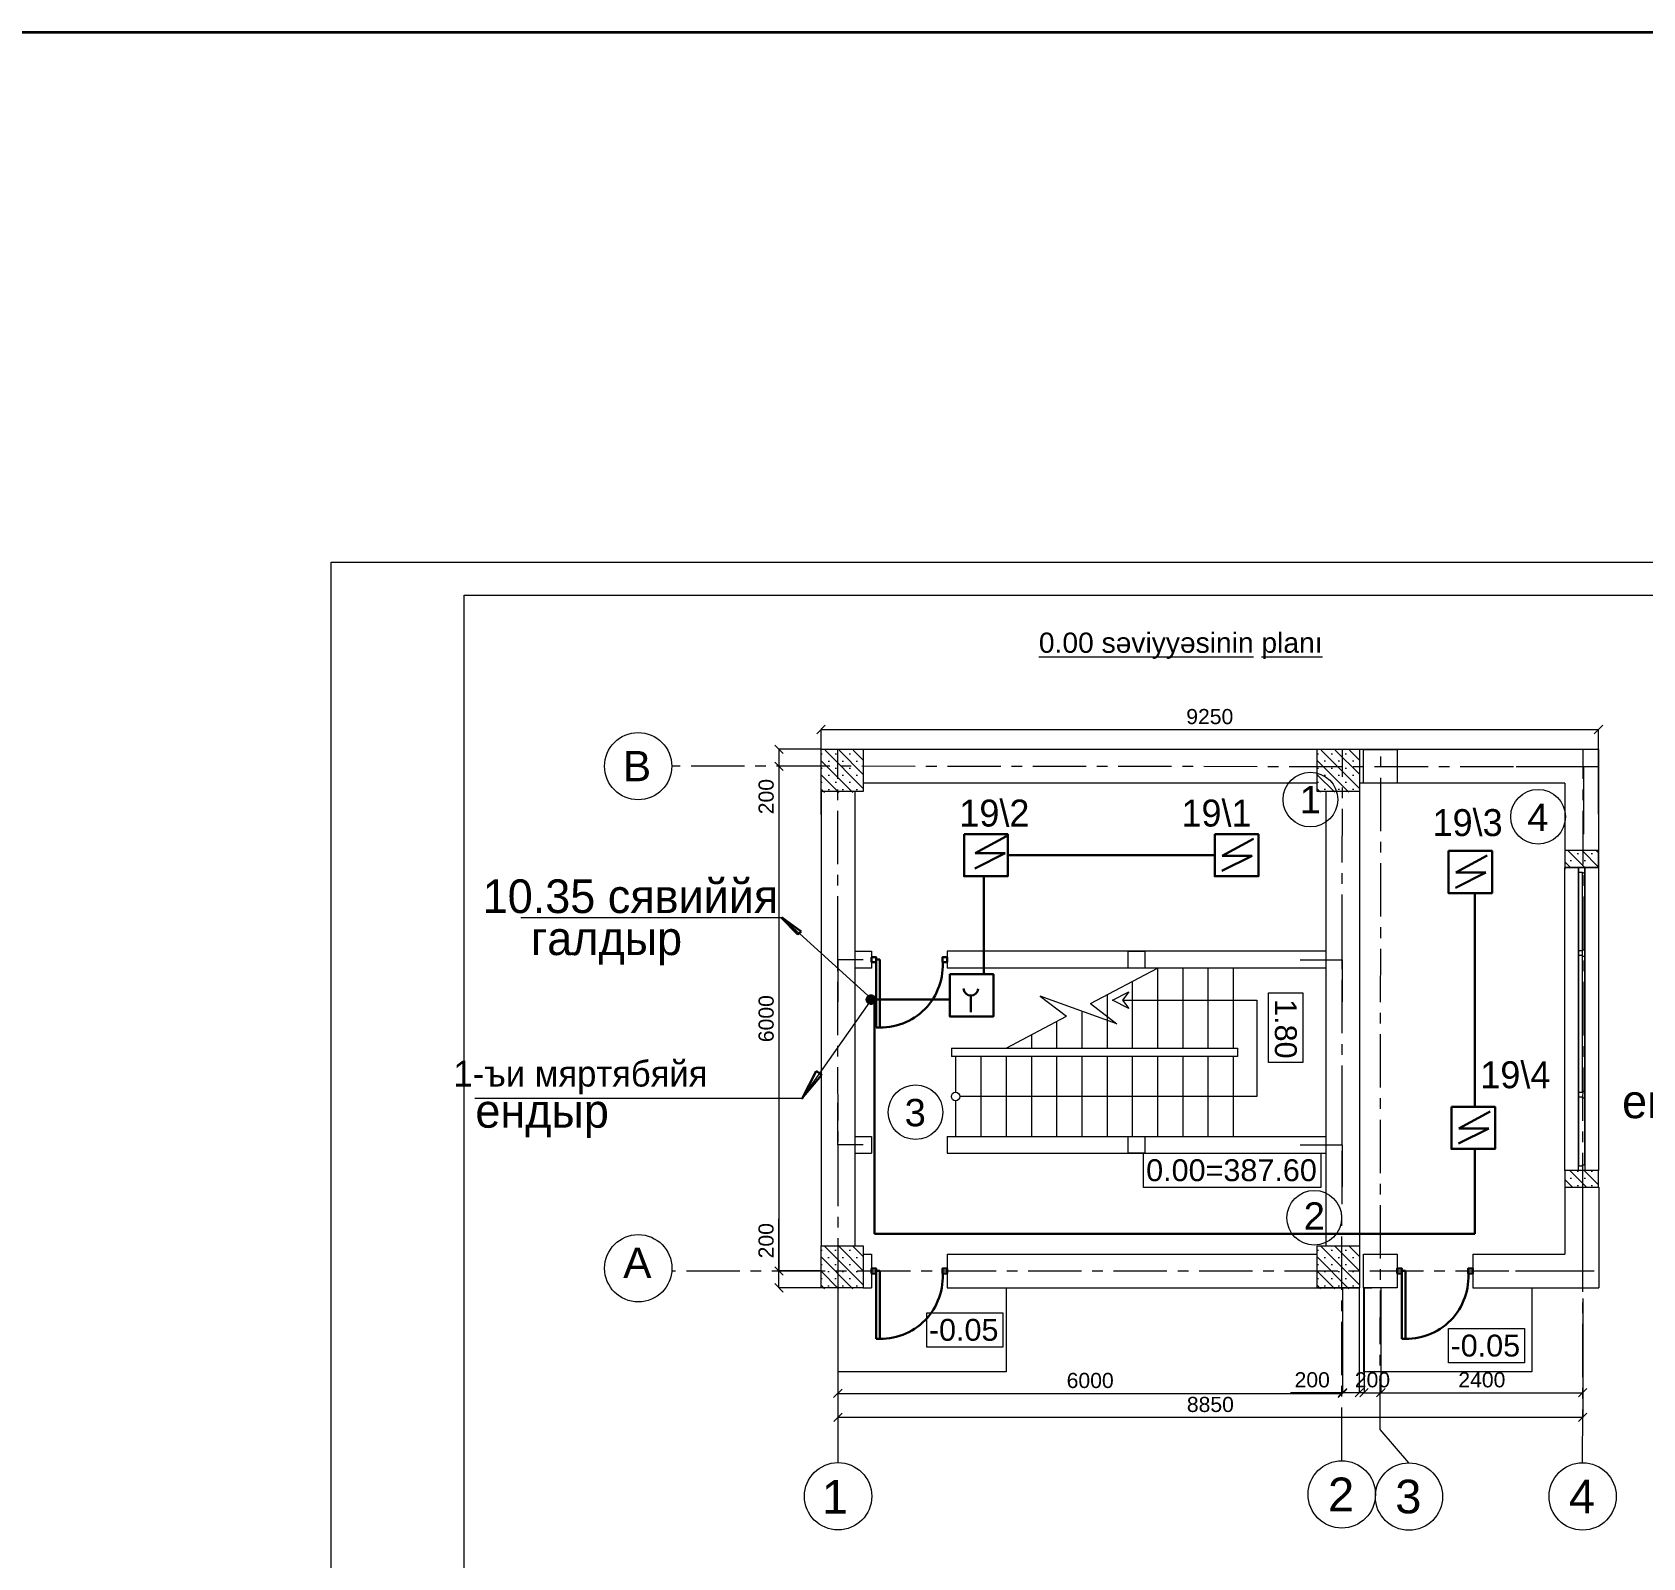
# Model space of a CAD drawing. Header units: millimetres. Extents: x 120281 to 1416367021, y -641565767 to 918373.
# Drawn here: x 1437466 to 1456616, y 571033 to 589163 of the extents above; entities that cross this region are included whole.
import ezdxf

# ---------------------------------------------------------------- set-up
doc = ezdxf.new("R2010")
doc.units = ezdxf.units.MM
doc.linetypes.add('CENTER', pattern=[50.8, 31.75, -6.35, 6.35, -6.35])
for name, color, linetype, lineweight in [('Layer2', 7, 'Continuous', 13), ('LLLLLLLL', 7, 'Continuous', 30), ('Otaqların işarə rəqəminin dairəsi', 124, 'Continuous', 30), ('Xar. ölcülər.-1', 230, 'Continuous', 15), ('Xarici divarlar', 222, 'Continuous', 25), ('Yazı', 7, 'Continuous', 15), ('аракясмя', 130, 'Continuous', 20), ('колонна', 50, 'Continuous', 40), ('окна', 150, 'Continuous', 15), ('оси', 85, 'CENTER', 9), ('размер', 90, 'Continuous', 40), ('размер 1', 6, 'Continuous', 15), ('стены', 32, 'Continuous', 40)]:
    doc.layers.add(name, color=color, linetype=linetype, lineweight=lineweight)
doc.layers.add('Калонлар', color=7, linetype='Continuous')
doc.styles.add('ARIAL', font='arial.ttf')
doc.styles.add('Arial AzLat', font='AZLTM.TTF', dxfattribs={"height": 300})
doc.styles.add('Arial-065-0', font='arial.ttf', dxfattribs={"width": 0.65})
doc.styles.add('eeee', font='az97l01.TTF')
doc.styles.get("Standard").update_dxf_attribs({"font": 'arial.ttf'})
doc.styles.add('Times New  Roman', font='times.ttf')
doc.dimstyles.new('250', dxfattribs={"dimtxt": 370, "dimasz": 100, "dimexe": 1.25, "dimexo": 0.625, "dimgap": 60, "dimtad": 1, "dimtxsty": 'Times New  Roman', "dimblk": 'OBLIQUE', "dimcen": 2.5, "dimadec": 0, "dimazin": 0, "dimtfac": 1, "dimtix": 1, "dimtmove": 0, "dimatfit": 3, "dimldrblk": 'OBLIQUE', "dimfxl": 1, "dimlwd": 0, "dimlwe": 0, "dimarcsym": 0})

# ---------------------------------------------------------------- blocks, each defined once
blk = doc.blocks.new('Гапы 800')
at = {"layer": 'окна', "color": 0, "lineweight": 30}
for p, q in [((738398, 437154), (738398, 437869)), ((738436, 437871), (738436, 437154)), ((738436, 437154), (738398, 437154))]:
    blk.add_line(p, q, dxfattribs=at)
for points in [[(738348, 437179), (738348, 437129), (738398, 437129), (738398, 437179)], [(739098, 437179), (739098, 437129), (739148, 437129), (739148, 437179)]]:
    blk.add_lwpolyline(points, close=True, dxfattribs=at)
blk.add_arc((738445, 437215), 656, 354.6709, 94.1137, dxfattribs=at)
blk = doc.blocks.new('_Oblique')
at = {"color": 0, "linetype": 'ByBlock', "lineweight": -2}
blk.add_line((-0.5, -0.5), (0.5, 0.5), dxfattribs=at)
blk = doc.blocks.new('*D819')
at = {"layer": 'Defpoints', "color": 0, "lineweight": 53, "transparency": 16777216}
for p in [(1446845, 580641), (1446345, 580439), (1446845, 580439)]:
    blk.add_point(p, dxfattribs=at)
at = {"layer": 'Xar. ölcülər.-1', "color": 0, "lineweight": 0, "transparency": 16777216}
for p, q in [((1446845, 580641), (1446344, 580641)), ((1446345, 580641), (1446345, 580439)), ((1446845, 580439), (1446344, 580439)), ((1446345, 580439), (1446345, 579819))]:
    blk.add_line(p, q, dxfattribs=at)
at = {"layer": 'Xar. ölcülər.-1', "color": 0, "lineweight": 0, "transparency": 16777216, "xscale": 100, "yscale": 100, "zscale": 100}
for p, rotation in [((1446345, 580641), 90), ((1446345, 580439), 270)]:
    blk.add_blockref('_Oblique', p, dxfattribs=dict(at, rotation=rotation))
at = {"layer": 'Xar. ölcülər.-1', "color": 0, "lineweight": 20, "transparency": 16777216, "insert": (1446193, 580079), "char_height": 180, "attachment_point": 5, "rotation": 90, "style": 'ARIAL'}
blk.add_mtext('{\\fArial|b0|i0|c238|p34;200}', dxfattribs=at)
blk = doc.blocks.new('*D820')
at = {"layer": 'Defpoints', "color": 0, "lineweight": 53, "transparency": 16777216}
for p in [(1446845, 580439), (1446345, 574441), (1446845, 574441)]:
    blk.add_point(p, dxfattribs=at)
at = {"layer": 'Xar. ölcülər.-1', "color": 0, "lineweight": 0, "transparency": 16777216}
for p, q in [((1446845, 580439), (1446344, 580439)), ((1446345, 580439), (1446345, 574441)), ((1446845, 574441), (1446344, 574441))]:
    blk.add_line(p, q, dxfattribs=at)
at = {"layer": 'Xar. ölcülər.-1', "color": 0, "lineweight": 0, "transparency": 16777216, "xscale": 100, "yscale": 100, "zscale": 100}
for p, rotation in [((1446345, 580439), 90), ((1446345, 574441), 270)]:
    blk.add_blockref('_Oblique', p, dxfattribs=dict(at, rotation=rotation))
at = {"layer": 'Xar. ölcülər.-1', "color": 0, "lineweight": 20, "transparency": 16777216, "insert": (1446193, 577440), "char_height": 180, "attachment_point": 5, "rotation": 90, "style": 'ARIAL'}
blk.add_mtext('{\\fArial|b0|i0|c238|p34;6000}', dxfattribs=at)
blk = doc.blocks.new('*D821')
at = {"layer": 'Defpoints', "color": 0, "lineweight": 53, "transparency": 16777216}
for p in [(1446845, 574441), (1446344, 574241), (1446845, 574241)]:
    blk.add_point(p, dxfattribs=at)
at = {"layer": 'Xar. ölcülər.-1', "color": 0, "lineweight": 0, "transparency": 16777216}
for p, q in [((1446344, 574441), (1446344, 575061)), ((1446845, 574441), (1446343, 574441)), ((1446344, 574241), (1446344, 574441)), ((1446845, 574241), (1446343, 574241))]:
    blk.add_line(p, q, dxfattribs=at)
at = {"layer": 'Xar. ölcülər.-1', "color": 0, "lineweight": 0, "transparency": 16777216, "xscale": 100, "yscale": 100, "zscale": 100}
for p, rotation in [((1446344, 574441), 90), ((1446344, 574241), 270)]:
    blk.add_blockref('_Oblique', p, dxfattribs=dict(at, rotation=rotation))
at = {"layer": 'Xar. ölcülər.-1', "color": 0, "lineweight": 20, "transparency": 16777216, "insert": (1446192, 574801), "char_height": 180, "attachment_point": 5, "rotation": 90, "style": 'ARIAL'}
blk.add_mtext('200', dxfattribs=at)
blk = doc.blocks.new('*D829')
at = {"layer": 'Defpoints', "color": 0, "lineweight": 53, "transparency": 16777216}
for p in [(1447045, 574241), (1453045, 574241), (1453045, 572987)]:
    blk.add_point(p, dxfattribs=at)
at = {"layer": 'Xar. ölcülər.-1', "color": 0, "lineweight": 0, "transparency": 16777216}
for p, q in [((1447045, 574240), (1447045, 572986)), ((1453045, 574240), (1453045, 572986)), ((1447045, 572987), (1453045, 572987))]:
    blk.add_line(p, q, dxfattribs=at)
at = {"layer": 'Xar. ölcülər.-1', "color": 0, "lineweight": 0, "transparency": 16777216, "xscale": 100, "yscale": 100, "zscale": 100, "rotation": 180}
blk.add_blockref('_Oblique', (1447045, 572987), dxfattribs=at)
at = {"layer": 'Xar. ölcülər.-1', "color": 0, "lineweight": 0, "transparency": 16777216, "xscale": 100, "yscale": 100, "zscale": 100}
blk.add_blockref('_Oblique', (1453045, 572987), dxfattribs=at)
at = {"layer": 'Xar. ölcülər.-1', "color": 0, "lineweight": 20, "transparency": 16777216, "insert": (1450045, 573139), "char_height": 180, "attachment_point": 5, "style": 'ARIAL'}
blk.add_mtext('6000', dxfattribs=at)
blk = doc.blocks.new('*D830')
at = {"layer": 'Defpoints', "color": 0, "lineweight": 53, "transparency": 16777216}
for p in [(1453045, 574241), (1453245, 574241), (1453245, 572995)]:
    blk.add_point(p, dxfattribs=at)
at = {"layer": 'Xar. ölcülər.-1', "color": 0, "lineweight": 0, "transparency": 16777216}
for p, q in [((1453045, 574240), (1453045, 572994)), ((1453245, 574240), (1453245, 572994)), ((1453045, 572995), (1452425, 572995)), ((1453245, 572995), (1453045, 572995))]:
    blk.add_line(p, q, dxfattribs=at)
at = {"layer": 'Xar. ölcülər.-1', "color": 0, "lineweight": 0, "transparency": 16777216, "xscale": 100, "yscale": 100, "zscale": 100, "rotation": 180}
blk.add_blockref('_Oblique', (1453045, 572995), dxfattribs=at)
at = {"layer": 'Xar. ölcülər.-1', "color": 0, "lineweight": 0, "transparency": 16777216, "xscale": 100, "yscale": 100, "zscale": 100}
blk.add_blockref('_Oblique', (1453245, 572995), dxfattribs=at)
at = {"layer": 'Xar. ölcülər.-1', "color": 0, "lineweight": 20, "transparency": 16777216, "insert": (1452685, 573147), "char_height": 180, "attachment_point": 5, "style": 'ARIAL'}
blk.add_mtext('200', dxfattribs=at)
blk = doc.blocks.new('*D844')
at = {"layer": 'Defpoints', "color": 0, "lineweight": 53, "transparency": 16777216}
for p in [(1453501, 574241), (1455902, 574115), (1455902, 572995)]:
    blk.add_point(p, dxfattribs=at)
at = {"layer": 'Xar. ölcülər.-1', "color": 0, "lineweight": 0, "transparency": 16777216}
for p, q in [((1453501, 574240), (1453501, 572994)), ((1455902, 574115), (1455902, 572994)), ((1453501, 572995), (1455902, 572995))]:
    blk.add_line(p, q, dxfattribs=at)
at = {"layer": 'Xar. ölcülər.-1', "color": 0, "lineweight": 0, "transparency": 16777216, "xscale": 100, "yscale": 100, "zscale": 100, "rotation": 180}
blk.add_blockref('_Oblique', (1453501, 572995), dxfattribs=at)
at = {"layer": 'Xar. ölcülər.-1', "color": 0, "lineweight": 0, "transparency": 16777216, "xscale": 100, "yscale": 100, "zscale": 100}
blk.add_blockref('_Oblique', (1455902, 572995), dxfattribs=at)
at = {"layer": 'Xar. ölcülər.-1', "color": 0, "lineweight": 20, "transparency": 16777216, "insert": (1454702, 573147), "char_height": 180, "attachment_point": 5, "style": 'ARIAL'}
blk.add_mtext('{\\fArial|b0|i0|c238|p34;2400}', dxfattribs=at)
blk = doc.blocks.new('*D845')
at = {"layer": 'Defpoints', "color": 0, "lineweight": 53, "transparency": 16777216}
for p in [(1453301, 574241), (1453501, 574241), (1453501, 572995)]:
    blk.add_point(p, dxfattribs=at)
at = {"layer": 'Xar. ölcülər.-1', "color": 0, "lineweight": 0, "transparency": 16777216}
for p, q in [((1453301, 574240), (1453301, 572994)), ((1453501, 574240), (1453501, 572994)), ((1453301, 572995), (1453201, 572995)), ((1453301, 572995), (1453501, 572995)), ((1453501, 572995), (1453601, 572995))]:
    blk.add_line(p, q, dxfattribs=at)
at = {"layer": 'Xar. ölcülər.-1', "color": 0, "lineweight": 0, "transparency": 16777216, "xscale": 100, "yscale": 100, "zscale": 100}
blk.add_blockref('_Oblique', (1453301, 572995), dxfattribs=at)
at = {"layer": 'Xar. ölcülər.-1', "color": 0, "lineweight": 0, "transparency": 16777216, "xscale": 100, "yscale": 100, "zscale": 100, "rotation": 180}
blk.add_blockref('_Oblique', (1453501, 572995), dxfattribs=at)
at = {"layer": 'Xar. ölcülər.-1', "color": 0, "lineweight": 20, "transparency": 16777216, "insert": (1453401, 573147), "char_height": 180, "attachment_point": 5, "style": 'ARIAL'}
blk.add_mtext('200', dxfattribs=at)
blk = doc.blocks.new('*D849')
at = {"layer": 'Defpoints', "color": 0, "lineweight": 53, "transparency": 16777216}
for p in [(1447046, 573669), (1455902, 573671), (1455902, 572702)]:
    blk.add_point(p, dxfattribs=at)
at = {"layer": 'Xar. ölcülər.-1', "color": 0, "lineweight": 0, "transparency": 16777216}
for p, q in [((1447046, 573668), (1447046, 572701)), ((1455902, 573670), (1455902, 572701)), ((1447046, 572702), (1455902, 572702))]:
    blk.add_line(p, q, dxfattribs=at)
at = {"layer": 'Xar. ölcülər.-1', "color": 0, "lineweight": 0, "transparency": 16777216, "xscale": 100, "yscale": 100, "zscale": 100, "rotation": 180}
blk.add_blockref('_Oblique', (1447046, 572702), dxfattribs=at)
at = {"layer": 'Xar. ölcülər.-1', "color": 0, "lineweight": 0, "transparency": 16777216, "xscale": 100, "yscale": 100, "zscale": 100}
blk.add_blockref('_Oblique', (1455902, 572702), dxfattribs=at)
at = {"layer": 'Xar. ölcülər.-1', "color": 0, "lineweight": 20, "transparency": 16777216, "insert": (1451474, 572854), "char_height": 180, "attachment_point": 5, "style": 'ARIAL'}
blk.add_mtext('{\\fArial|b0|i0|c238|p34;8850}', dxfattribs=at)
blk = doc.blocks.new('*D857')
at = {"layer": 'Defpoints', "color": 0, "lineweight": 53, "transparency": 16777216}
for p in [(1456089, 580877), (1446845, 579864), (1456089, 579871)]:
    blk.add_point(p, dxfattribs=at)
at = {"layer": 'Xar. ölcülər.-1', "color": 0, "lineweight": 0, "transparency": 16777216}
for p, q in [((1446845, 579865), (1446845, 580878)), ((1446845, 580877), (1456089, 580877)), ((1456089, 579872), (1456089, 580878))]:
    blk.add_line(p, q, dxfattribs=at)
at = {"layer": 'Xar. ölcülər.-1', "color": 0, "lineweight": 0, "transparency": 16777216, "xscale": 100, "yscale": 100, "zscale": 100, "rotation": 180}
blk.add_blockref('_Oblique', (1446845, 580877), dxfattribs=at)
at = {"layer": 'Xar. ölcülər.-1', "color": 0, "lineweight": 0, "transparency": 16777216, "xscale": 100, "yscale": 100, "zscale": 100}
blk.add_blockref('_Oblique', (1456089, 580877), dxfattribs=at)
at = {"layer": 'Xar. ölcülər.-1', "color": 0, "lineweight": 20, "transparency": 16777216, "insert": (1451467, 581029), "char_height": 180, "attachment_point": 5, "style": 'ARIAL'}
blk.add_mtext('{\\fArial|b0|i0|c238|p34;9250}', dxfattribs=at)

msp = doc.modelspace()

# ---------------------------------------------------------------- hatches: boundary and pattern name
at = {"layer": 'размер', "lineweight": 20}
h = msp.add_hatch(dxfattribs=at)
h.set_pattern_fill('SACNCR', color=0, scale=50, angle=90, style=0)
h.set_pattern_definition([(135, (1070943.47, 618302.82), (-84.1899, -84.1899), []), (135, (1070943.47, 618387.01), (-84.1899, -84.1899), [0, -119.0625])])
h.paths.add_polyline_path([(1447346.95407, 580629.48198), (1447346.95407, 580129.48198), (1446846.95407, 580129.48198), (1446846.95407, 580629.48198)])
h = msp.add_hatch(dxfattribs=at)
h.set_pattern_fill('SACNCR', color=0, scale=50, angle=90, style=0)
h.set_pattern_definition([(135, (1076841.94, 618304.26), (-84.1899, -84.1899), []), (135, (1076841.94, 618388.45), (-84.1899, -84.1899), [0, -119.0625])])
h.paths.add_polyline_path([(1453245.42938, 580630.92517), (1453245.42938, 580130.92517), (1452745.42938, 580130.92517), (1452745.42938, 580630.92517)])
h = msp.add_hatch(dxfattribs=at)
h.set_pattern_fill('SACNCR', color=0, scale=50, angle=270, style=0)
h.set_pattern_definition([(315, (1817438.14, 524175.2), (84.1899, 84.1899), []), (315, (1817438.14, 524091), (84.1899, 84.1899), [0, -119.0625])])
h.paths.add_polyline_path([(1456089.65814, 579436.95985), (1456089.65814, 579236.95985), (1455689.65814, 579236.95985), (1455689.65814, 579436.95985)])
h = msp.add_hatch(dxfattribs=at)
h.set_pattern_fill('SACNCR', color=0, scale=50, angle=270, style=0)
h.set_pattern_definition([(315, (1817438.14, 527975.2), (84.1899, 84.1899), []), (315, (1817438.14, 527891), (84.1899, 84.1899), [0, -119.0625])])
h.paths.add_polyline_path([(1456089.65814, 575636.95985), (1456089.65814, 575436.95985), (1455689.65814, 575436.95985), (1455689.65814, 575636.95985)])
h = msp.add_hatch(dxfattribs=at)
h.set_pattern_fill('SACNCR', color=0, scale=50, angle=90, style=0)
h.set_pattern_definition([(135, (1070941.94, 612404.26), (-84.1899, -84.1899), []), (135, (1070941.94, 612488.45), (-84.1899, -84.1899), [0, -119.0625])])
h.paths.add_polyline_path([(1447345.42938, 574730.92517), (1447345.42938, 574230.92517), (1446845.42938, 574230.92517), (1446845.42938, 574730.92517)])
h = msp.add_hatch(dxfattribs=at)
h.set_pattern_fill('SACNCR', color=0, scale=50, angle=90, style=0)
h.set_pattern_definition([(135, (1076841.94, 612404.26), (-84.1899, -84.1899), []), (135, (1076841.94, 612488.45), (-84.1899, -84.1899), [0, -119.0625])])
h.paths.add_polyline_path([(1453245.42938, 574730.92517), (1453245.42938, 574230.92517), (1452745.42938, 574230.92517), (1452745.42938, 574730.92517)])

# ---------------------------------------------------------------- linework, layer by layer
at = {"color": 0, "lineweight": 30}
for p, q in [((1454617.84697, 578932.6037), (1454617.84697, 576392.49978)), ((1447480.19639, 577648.60864), (1447454.75767, 577648.60864)), ((1447480.19639, 574881.55746), (1447480.19639, 577648.60864)), ((1446785.21269, 576818.88582), (1446852.82455, 576767.76536)), ((1454617.84697, 575891.39895), (1454617.84697, 574881.55746)), ((1447539.0578, 574881.55746), (1447480.19639, 574881.55746)), ((1454617.84697, 574881.55746), (1447539.0578, 574881.55746))]:
    msp.add_line(p, q, dxfattribs=at)
at = {"color": 1, "lineweight": 35}
msp.add_lwpolyline([(1393712.40557, 589163.43754), (1557668.12304, 589163.43754), (1557668.12304, 556426.13315), (1393712.40557, 556426.13315)], close=True, dxfattribs=at)
at = {"lineweight": 20}
for points in [[(1455689.65814, 579236.95985), (1456089.65814, 579236.95985), (1456089.65814, 575636.95985), (1455689.65814, 575636.95985)], [(1452573.2208, 577745.76379), (1452573.2208, 576919.75514), (1452165.57162, 576919.75514), (1452165.57162, 577745.76379)], [(1450680.89894, 575840.38129), (1452789.30868, 575840.38129), (1452789.30868, 575432.73211), (1450680.89894, 575432.73211)], [(1448102.53147, 573943.56222), (1449008.1764, 573943.56222), (1449008.1764, 573535.91304), (1448102.53147, 573535.91304)], [(1454305.2486, 573756.16089), (1455210.89352, 573756.16089), (1455210.89352, 573348.51171), (1454305.2486, 573348.51171)]]:
    msp.add_lwpolyline(points, close=True, dxfattribs=at)
at = {"color": 0, "lineweight": 20}
for centre in [(1444670.54167, 580440.92517), (1444671.87102, 574473.50907), (1447047.75191, 571763.75234), (1453036.59471, 571785.66531), (1453835.57957, 571760.13639), (1453835.57957, 571760.13639), (1455900.43178, 571761.73332)]:
    msp.add_circle(centre, 400, dxfattribs=at)
at = {"lineweight": 20}
msp.add_circle((1448445.42938, 576515.92517), 50.65708, dxfattribs=at)
at = {"layer": 'Layer2', "color": 7, "lineweight": 30}
for p, q in [((1448676.89754, 579406.65057), (1449048.88262, 579607.97769)), ((1451614.42326, 579376.20978), (1451986.40834, 579577.5369)), ((1448671.76271, 579225.95376), (1449033.38883, 579406.65057)), ((1449033.38883, 579406.65057), (1448676.89754, 579406.65057)), ((1451609.28842, 579195.51297), (1451970.91454, 579376.20978)), ((1451970.91454, 579376.20978), (1451614.42326, 579376.20978)), ((1454393.1805, 579176.75476), (1454765.16558, 579378.08189)), ((1454388.04566, 578996.05796), (1454749.67178, 579176.75476)), ((1454749.67178, 579176.75476), (1454393.1805, 579176.75476)), ((1448624.63366, 577517.73681), (1448624.63366, 577713.39724)), ((1454427.73187, 576135.55001), (1454799.71695, 576336.87713)), ((1454422.59704, 575954.8532), (1454784.22316, 576135.55001)), ((1454784.22316, 576135.55001), (1454427.73187, 576135.55001))]:
    msp.add_line(p, q, dxfattribs=at)
at = {"layer": 'Layer2', "lineweight": 30}
for p, q in [((1449065.33034, 579382.05872), (1451525.87973, 579382.05872)), ((1448779.45082, 579131.69585), (1448779.45082, 577967.99176)), ((1446567.85467, 578440.80503), (1446370.71313, 578644.0914)), ((1446372.92452, 578644.62079), (1446608.97018, 578474.63315)), ((1446608.97018, 578474.63315), (1446567.85467, 578440.80503)), ((1448371.99367, 577668.75486), (1447469.26705, 577668.75486)), ((1446786.74156, 576817.86693), (1446621.00999, 576489.55593)), ((1446612.08251, 576486.80309), (1446851.85478, 576767.57473))]:
    msp.add_line(p, q, dxfattribs=at)
at = {"layer": 'Layer2', "lineweight": 20}
for p, q in [((1443275.46295, 578644.0914), (1446399.95797, 578644.0914)), ((1447444.8765, 577675.88715), (1446372.92452, 578644.62079)), ((1447420.38737, 577634.89459), (1446612.08251, 576486.80309)), ((1446621.00999, 576489.55593), (1442727.73087, 576489.55593))]:
    msp.add_line(p, q, dxfattribs=at)
at = {"layer": 'Layer2', "color": 0, "lineweight": 20}
for p, q in [((1450049.20104, 577620.69355), (1450845.42938, 578040.92517)), ((1450362.72399, 577377.72176), (1449451.70209, 577706.04351)), ((1449451.70209, 577706.04351), (1449764.83262, 577470.61021)), ((1450049.20104, 577620.69355), (1450362.72399, 577377.72176)), ((1449045.42938, 577090.92517), (1449764.83262, 577470.61021)), ((1447045.42938, 574240.92517), (1447045.42938, 573240.92517)), ((1453295.42938, 574240.92517), (1453295.42938, 573240.92517)), ((1455295.42938, 574240.92517), (1455295.42938, 573240.92517)), ((1449045.42938, 573240.92517), (1447045.42938, 573240.92517)), ((1455295.42938, 573240.92517), (1453295.42938, 573240.92517))]:
    msp.add_line(p, q, dxfattribs=at)
at = {"layer": 'Layer2', "color": 0, "lineweight": 120}
msp.add_circle((1447437.88868, 577666.77225), 26.23057, dxfattribs=at)
at = {"layer": 'Layer2', "color": 7, "lineweight": 30}
msp.add_arc((1448626.21532, 577799.70026), 85.79454, 181.337806806, 357.509377233, dxfattribs=at)
at = {"layer": 'LLLLLLLL', "color": 0, "linetype": 'Continuous', "lineweight": 30, "ltscale": 50}
for points in [[(1448545.33034, 579632.05872), (1449065.33034, 579632.05872), (1449065.33034, 579132.05872), (1448545.33034, 579132.05872)], [(1451525.87973, 579632.05872), (1452045.87973, 579632.05872), (1452045.87973, 579132.05872), (1451525.87973, 579132.05872)], [(1454304.63697, 579432.6037), (1454824.63697, 579432.6037), (1454824.63697, 578932.6037), (1454304.63697, 578932.6037)], [(1448374.61089, 577966.84912), (1448894.61089, 577966.84912), (1448894.61089, 577466.84912), (1448374.61089, 577466.84912)], [(1454339.18835, 576391.39895), (1454859.18835, 576391.39895), (1454859.18835, 575891.39895), (1454339.18835, 575891.39895)]]:
    msp.add_lwpolyline(points, close=True, dxfattribs=at)
at = {"layer": 'Otaqların işarə rəqəminin dairəsi', "color": 0, "lineweight": 20}
for centre in [(1452662.78252, 580043.75859), (1455370.90167, 579840.03537), (1447968.35104, 576328.26855), (1452709.80033, 575073.707)]:
    msp.add_circle(centre, 325, dxfattribs=at)
at = {"layer": 'Xar. ölcülər.-1', "color": 0, "lineweight": 20}
msp.add_line((1449045.42938, 574240.92517), (1449045.42938, 573240.92517), dxfattribs=at)
at = {"layer": 'Xarici divarlar', "color": 0, "lineweight": 20}
for p, q in [((1447345.42938, 580640.92517), (1452745.42938, 580640.92517)), ((1453245.42938, 580640.86748), (1456087.95086, 580640.86748)), ((1456088.309, 580638.49874), (1456089.31804, 579214.02677)), ((1446845.42938, 580140.92517), (1446845.42938, 574740.92517)), ((1447245.42938, 580140.92517), (1447245.42938, 574740.92517)), ((1447345.42938, 580240.92517), (1452745.42938, 580240.92517)), ((1452845.42938, 580140.92517), (1452845.42938, 574740.92517)), ((1453245.42938, 580240.86748), (1455688.309, 580240.86748)), ((1453245.42938, 580140.92517), (1453245.42938, 574740.92517)), ((1455688.309, 580238.49874), (1455688.556, 579213.7129)), ((1447245.42938, 578240.92517), (1447445.42938, 578240.92517)), ((1447445.42938, 578240.92517), (1447445.42938, 578040.92517)), ((1452845.42938, 578240.92517), (1448345.42938, 578240.92517)), ((1448345.42938, 578240.92517), (1448345.42938, 578040.92517)), ((1447445.42938, 578040.92517), (1447245.42938, 578040.92517)), ((1452845.42938, 578040.92517), (1448345.42938, 578040.92517)), ((1447245.42938, 576040.92517), (1447445.42938, 576040.92517)), ((1447445.42938, 576040.92517), (1447445.42938, 575840.92517)), ((1448345.42938, 576040.92517), (1452845.42938, 576040.92517)), ((1448345.42938, 576040.92517), (1448345.42938, 575840.92517)), ((1447245.42938, 575840.92517), (1447445.42938, 575840.92517)), ((1448345.42938, 575840.92517), (1452845.42938, 575840.92517)), ((1455689.39747, 575636.95985), (1455689.65814, 574640.92517)), ((1456092.39472, 575436.95985), (1456092.84078, 574240.92517)), ((1447345.42938, 574640.92517), (1447445.42938, 574640.92517)), ((1447445.42938, 574640.92517), (1447445.42938, 574240.92517)), ((1448345.42938, 574640.92517), (1452745.42938, 574640.92517)), ((1448345.42938, 574640.92517), (1448345.42938, 574240.92517)), ((1453295.42938, 574640.92517), (1453395.42938, 574640.92517)), ((1453295.42938, 574640.92517), (1453395.42938, 574640.92517)), ((1454595.42938, 574640.92517), (1455689.65814, 574640.92517)), ((1454595.42938, 574640.92517), (1454595.42938, 574240.92517)), ((1447345.42938, 574240.92517), (1447445.42938, 574240.92517)), ((1448345.42938, 574240.92517), (1453245.42938, 574240.92517)), ((1453295.42938, 574240.92517), (1453395.42938, 574240.92517)), ((1453295.42938, 574240.92517), (1453395.42938, 574240.92517)), ((1454595.42938, 574240.92517), (1456092.84078, 574240.92517))]:
    msp.add_line(p, q, dxfattribs=at)
for points in [[(1455852.15815, 579236.95985), (1455927.15808, 579236.95985), (1455927.15808, 575636.95985), (1455852.15815, 575636.95985)], [(1453295.42938, 574240.92517), (1453295.42938, 574640.92517), (1453695.42938, 574640.92517), (1453695.42938, 574240.92517)]]:
    msp.add_lwpolyline(points, close=True, dxfattribs=at)
at = {"layer": 'аракясмя', "color": 0, "lineweight": 20}
for p, q in [((1450845.42938, 578040.92517), (1450845.42938, 577090.92517)), ((1451145.42938, 578040.92517), (1451145.42938, 577090.92517)), ((1451445.42938, 578040.92517), (1451445.42938, 577090.92517)), ((1451745.42938, 578040.92517), (1451745.42938, 577090.92517)), ((1450545.42938, 577882.59184), (1450545.42938, 577090.92517)), ((1450245.42938, 577724.2585), (1450245.42938, 577090.92517)), ((1449645.42938, 577407.59184), (1449645.42938, 577090.92517)), ((1449945.42938, 577528.10991), (1449945.42938, 577090.92517)), ((1449345.42938, 577249.2585), (1449345.42938, 577090.92517)), ((1448395.42938, 577090.92517), (1451795.42938, 577090.92517)), ((1448395.42938, 577090.92517), (1448395.42938, 576990.92517)), ((1448395.42938, 577090.92517), (1448395.42938, 576990.92517)), ((1451795.42938, 576990.92517), (1448395.42938, 576990.92517)), ((1448445.42938, 576990.92517), (1448445.42938, 576566.58225)), ((1448745.42938, 576990.92517), (1448745.42938, 576040.92517)), ((1449045.42938, 576990.92517), (1449045.42938, 576040.92517)), ((1449345.42938, 576990.92517), (1449345.42938, 576040.92517)), ((1449645.42938, 576990.92517), (1449645.42938, 576040.92517)), ((1449945.42938, 576990.92517), (1449945.42938, 576040.92517)), ((1450245.42938, 576990.92517), (1450245.42938, 576040.92517)), ((1450545.42938, 576990.92517), (1450545.42938, 576040.92517)), ((1450845.42938, 576990.92517), (1450845.42938, 576040.92517)), ((1451145.42938, 576990.92517), (1451145.42938, 576040.92517)), ((1451445.42938, 576990.92517), (1451445.42938, 576040.92517)), ((1451745.42938, 576990.92517), (1451745.42938, 576040.92517)), ((1451795.42938, 577090.92517), (1451795.42938, 576990.92517)), ((1448445.42938, 576465.26809), (1448445.42938, 576040.92517))]:
    msp.add_line(p, q, dxfattribs=at)
at = {"layer": 'Калонлар', "color": 0, "lineweight": 20}
for p, q in [((1447046.11435, 578140.81577), (1447046.11435, 578640.81577)), ((1453041.97693, 578140.74208), (1453041.97693, 578640.74208)), ((1447046.11435, 578140.92498), (1447046.11435, 577640.92498)), ((1447345.42939, 578140.89777), (1447046.11435, 578140.81577)), ((1452542.66189, 578140.87888), (1453041.97693, 578140.74208)), ((1453041.97693, 578140.8513), (1453041.97693, 577640.8513)), ((1447046.11435, 575940.81577), (1447046.11435, 576440.81577)), ((1453041.97693, 575940.74208), (1453041.97693, 576440.74208)), ((1447046.11435, 575940.92498), (1447046.11435, 575440.92498)), ((1447345.42939, 575940.89777), (1447046.11435, 575940.81577)), ((1452542.66189, 575940.87888), (1453041.97693, 575940.74208)), ((1453041.97693, 575940.8513), (1453041.97693, 575440.8513)), ((1448345.42938, 574240.92517), (1448345.42938, 574240.92517))]:
    msp.add_line(p, q, dxfattribs=at)
for points in [[(1446845.42938, 580140.92517), (1446845.42938, 580640.92517), (1447345.42938, 580640.92517), (1447345.42938, 580140.92517)], [(1452745.42938, 580140.92517), (1452745.42938, 580640.92517), (1453245.42938, 580640.92517), (1453245.42938, 580140.92517)], [(1453245.42938, 580640.92517), (1453245.42938, 580140.92517), (1452745.42938, 580140.92517), (1452745.42938, 580640.92517)], [(1452745.42938, 580140.92517), (1452745.42938, 580640.92517), (1453245.42938, 580640.92517), (1453245.42938, 580140.92517)], [(1453295.42938, 580239.35765), (1453295.42938, 580639.35765), (1453695.42938, 580639.35765), (1453695.42938, 580239.35765)], [(1446845.42938, 574240.92517), (1446845.42938, 574740.92517), (1447345.42938, 574740.92517), (1447345.42938, 574240.92517)], [(1452745.42938, 574240.92517), (1452745.42938, 574740.92517), (1453245.42938, 574740.92517), (1453245.42938, 574240.92517)]]:
    msp.add_lwpolyline(points, close=True, dxfattribs=at)
at = {"layer": 'колонна', "color": 0, "lineweight": 20}
for p, q in [((1455908.72543, 580431.1375), (1455108.72543, 580431.1375)), ((1455908.72543, 580431.1375), (1455908.72543, 579631.1375)), ((1455902.49944, 574440.92517), (1455902.49944, 575240.92517)), ((1455902.49944, 574440.92517), (1455102.49944, 574440.92517))]:
    msp.add_line(p, q, dxfattribs=at)
for points in [[(1455689.65814, 579436.95985), (1455689.65814, 579236.95985), (1456089.65814, 579236.95985), (1456089.65814, 579436.95985), (1455689.65814, 579436.95985)], [(1455689.65814, 575636.95985), (1455689.65814, 575436.95985), (1456089.65814, 575436.95985), (1456089.65814, 575636.95985), (1455689.65814, 575636.95985)]]:
    msp.add_lwpolyline(points, dxfattribs=at)
at = {"layer": 'окна', "color": 0, "lineweight": 20}
for p, q in [((1455852.15815, 579182.94921), (1455852.15808, 575690.97049)), ((1455897.1581, 576566.95933), (1455897.15807, 579172.94919)), ((1455927.15814, 575700.9705), (1455927.15866, 579172.94919))]:
    msp.add_line(p, q, dxfattribs=at)
for points in [[(1455927.15814, 579172.94919), (1455927.15815, 579236.95984), (1455852.15815, 579236.95985), (1455852.15815, 579182.94921), (1455897.15814, 579182.9492), (1455897.15815, 579172.94919), (1455927.15814, 579172.94919)], [(1455852.15816, 578188.7663), (1455852.15816, 578248.7656), (1455897.15816, 578248.76526), (1455897.15816, 578258.76527), (1455927.15816, 578258.76528), (1455927.15816, 578178.76629), (1455897.15816, 578178.76629), (1455897.15816, 578188.7663), (1455852.15816, 578188.7663)], [(1455852.15816, 576506.96036), (1455852.15816, 576566.95966), (1455897.15816, 576566.95933), (1455897.15816, 576576.95933), (1455927.15816, 576576.95934), (1455927.15816, 576496.96035), (1455897.15816, 576496.96035), (1455897.15816, 576506.96036), (1455852.15816, 576506.96036)], [(1455927.15806, 575700.9705), (1455927.15808, 575636.95985), (1455852.15808, 575636.95985), (1455852.15808, 575690.97049), (1455897.15807, 575690.9705), (1455897.15808, 575700.9705), (1455927.15806, 575700.9705)]]:
    msp.add_lwpolyline(points, dxfattribs=at)
at = {"layer": 'оси', "color": 0, "linetype": 'CENTER', "lineweight": 20, "ltscale": 20}
for p, q in [((1447047.75191, 572163.75234), (1447045.42938, 580640.92517)), ((1453036.59471, 572185.66531), (1453043.9273, 580639.29379)), ((1453493.90125, 572556.44993), (1453501.2339, 580639.29379)), ((1455900.43183, 572161.79154), (1455908.12395, 580640.86748)), ((1456093.73831, 580430.97042), (1445070.54167, 580440.92517)), ((1456038.30421, 574440.92517), (1445070.54167, 574440.92517)), ((1453835.57957, 572160.13639), (1453493.90125, 572556.44993))]:
    msp.add_line(p, q, dxfattribs=at)
at = {"layer": 'размер', "color": 0, "lineweight": 20}
for points in [[(1447345.42938, 580640.92517), (1447345.42938, 580140.92517), (1446845.42938, 580140.92517), (1446845.42938, 580640.92517)], [(1453245.42938, 580640.92517), (1453245.42938, 580140.92517), (1452745.42938, 580140.92517), (1452745.42938, 580640.92517)], [(1447345.42938, 574740.92517), (1447345.42938, 574240.92517), (1446845.42938, 574240.92517), (1446845.42938, 574740.92517)], [(1453245.42938, 574740.92517), (1453245.42938, 574240.92517), (1452745.42938, 574240.92517), (1452745.42938, 574740.92517)]]:
    msp.add_lwpolyline(points, close=True, dxfattribs=at)
for points in [[(1450428.45902, 577660.80253), (1450504.58776, 577561.55595), (1450309.33505, 577660.80242), (1450504.58776, 577760.04945), (1450428.45914, 577660.80269)], [(1450428.45884, 577660.80279), (1452027.15507, 577660.80279), (1452027.15507, 576515.92517), (1452027.13193, 576515.92517)], [(1452027.13193, 576515.92517), (1448496.08646, 576515.92517)]]:
    msp.add_lwpolyline(points, dxfattribs=at)
at = {"layer": 'размер 1', "color": 0, "lineweight": 20}
for p, q in [((1441018.26586, 582867.01818), (1474260.25963, 582867.01818)), ((1442601.21794, 582471.28015), (1473864.52161, 582471.28015))]:
    msp.add_line(p, q, dxfattribs=at)
for points in [[(1441018.26586, 582867.01818), (1474260.25963, 582867.01818), (1474260.25963, 559360.17973), (1441018.26586, 559360.17973)], [(1442601.21794, 582471.28015), (1473864.52161, 582471.28015), (1473864.52161, 559755.91775), (1442601.21794, 559755.91775)]]:
    msp.add_lwpolyline(points, close=True, dxfattribs=at)
at = {"layer": 'стены', "color": 0, "lineweight": 20, "ltscale": 10}
msp.add_line((1456089.65814, 579236.95985), (1455689.65814, 579236.95985), dxfattribs=at)
at = {"layer": 'стены', "color": 0, "lineweight": 20}
for points in [[(1450695.42938, 578240.92517), (1450695.42938, 578040.92517), (1450495.42938, 578040.92517), (1450495.42938, 578240.92517), (1450695.42938, 578240.92517)], [(1450695.42938, 576040.92517), (1450695.42938, 575840.92517), (1450495.42938, 575840.92517), (1450495.42938, 576040.92517), (1450695.42938, 576040.92517)]]:
    msp.add_lwpolyline(points, dxfattribs=at)

# ---------------------------------------------------------------- block references
at = {"layer": 'размер', "color": 0, "lineweight": 20, "xscale": -1.125, "yscale": 1.125, "zscale": 1.125, "rotation": 180}
for p in [(616803.44538, 1069939.37636), (616803.44537, 1066239.37635), (623053.44537, 1066239.37635)]:
    msp.add_blockref('Гапы 800', p, dxfattribs=at)

# ---------------------------------------------------------------- texts
at = {"color": 0, "lineweight": 20, "attachment_point": 3}
for s, heights, insert, char_height in [('{\\fArial|b0|i0|c238|p34;B}', [0], (1444824.93715, 580621.57795, 480), 360), ('{\\fArial|b0|i0|c238|p34;A}', [0], (1444828.26393, 574719.0948, 480), 360), ('\\pxqc;1', [0], (1447623.21866, 571956.97137, 480), 400), ('\\pxqc;2', [400], (1453640.76071, 571986.12836, 480), 400), ('\\pxqc;{\\fArial|b0|i0|c238|p34;3}', [400], (1454439.74557, 571960.59943, 480), 400), ('\\pxqc;{\\fArial|b0|i0|c238|p34;4}', [400], (1456504.59778, 571962.19636, 480), 400)]:
    msp.add_mtext_dynamic_manual_height_columns(s, width=1224.3844735, gutter_width=1, heights=heights, dxfattribs=dict(at, insert=insert, char_height=char_height))
at = {"layer": 'Layer2', "color": 0, "lineweight": 20, "attachment_point": 9, "style": 'eeee'}
for s, insert, char_height in [('10.35 сявиййя', (1446336.49077, 578689.40453), 400), ('галдыр', (1445192.87783, 578075.18563), 400), ('1-ъи мяртябяйя', (1445493.44116, 576540.33342), 307.1548132), ('ендыр', (1444322.03533, 576023.35168), 400), ('ендыр', (1457956.52731, 576136.75797), 400)]:
    msp.add_mtext_dynamic_manual_height_columns(s, width=3950.6230912, gutter_width=1500, heights=[0], dxfattribs=dict(at, insert=insert, char_height=char_height))
at = {"layer": 'Xar. ölcülər.-1', "color": 0, "lineweight": 20, "insert": (1449435.12809, 581715.81368), "char_height": 240, "attachment_point": 7, "style": 'Arial AzLat'}
msp.add_mtext_dynamic_manual_height_columns('{\\fArial|b0|i0|c204|p34;\\L0.00 s\\fArial|b0|i0|c238|p34;əviyyəsinin planı}', width=4159.2556098, gutter_width=1200, heights=[0], dxfattribs=at)
at = {"layer": 'Yazı', "color": 0, "lineweight": 20, "attachment_point": 5, "style": 'Arial-065-0'}
for s, insert, char_height in [('\\A2;{\\fArial|b0|i0|c238|p34;\\W1;1}', (1452662.78252, 580043.75859), 325), ('\\A2;{\\fArial|b0|i0|c238|p34;\\W1;4}', (1455367.48853, 579833.02256), 325), ('\\A2;{\\fArial|b0|i0|c238|p34;\\W1;3}', (1447964.9379, 576321.25574), 325), ('\\A2;{\\fArial|b0|i0|c238|p34;\\W1;0.00=387.60}', (1451725.27701, 575636.85483), 260), ('\\A2;{\\fArial|b0|i0|c238|p34;\\W1;2}', (1452709.94542, 575094.51163), 325), ('\\A2;{\\W1;-0\\fArial|b0|i0|c238|p34;.\\fArial|b0|i0|c204|p34;0\\fArial|b0|i0|c238|p34;5}', (1448540.73532, 573740.03576), 260), ('\\A2;{\\W1;-0\\fArial|b0|i0|c238|p34;.\\fArial|b0|i0|c204|p34;0\\fArial|b0|i0|c238|p34;5}', (1454743.45244, 573552.63443), 260)]:
    msp.add_mtext(s, dxfattribs=dict(at, insert=insert, char_height=char_height))
at = {"layer": 'Yazı', "color": 0, "lineweight": 20, "insert": (1452369.69434, 577318.89334), "char_height": 260, "attachment_point": 5, "rotation": 270, "style": 'Arial-065-0'}
msp.add_mtext('\\A2;{\\W1;1\\fArial|b0|i0|c238|p34;.\\fArial|b0|i0|c204|p34;8\\fArial|b0|i0|c238|p34;0}', dxfattribs=at)
at = {"layer": 'размер', "color": 0, "lineweight": 20, "style": 'eeee'}
for s, p in [('19\\2', (1448489.47413, 579723.30445)), ('19\\1', (1451130.26745, 579723.30445)), ('19\\3', (1454116.34378, 579610.10796)), ('19\\4', (1454683.74813, 576613.34653))]:
    msp.add_text(s, height=320, dxfattribs=at).set_placement(p)

# ---------------------------------------------------------------- dimensions: what is measured, and where the dimension line sits
at = {"layer": 'Xar. ölcülər.-1', "color": 0, "lineweight": 20}
for base, p1, p2, text, picture, middle in [((1456088.85271, 580877.11353), (1446845.42938, 579864.38433), (1456088.85271, 579870.93199), '{\\fArial|b0|i0|c238|p34;9250}', '*D857', (1451467.14105, 581029.01667)), ((1455901.80066, 572701.79002), (1447045.58614, 573668.77577), (1455901.80066, 573670.65723), '{\\fArial|b0|i0|c238|p34;8850}', '*D849', (1451473.6934, 572853.69316))]:
    dim = msp.add_linear_dim(base=base, p1=p1, p2=p2, text=text, dimstyle='250', override={"dimtxt": 180, "dimexe": 1, "dimtxsty": 'ARIAL'}, dxfattribs=at)
    dim.commit()
    dim.dimension.update_dxf_attribs({"geometry": picture, "text_midpoint": middle})
dim = msp.add_linear_dim(base=(1446345.19314, 580439.32232), p1=(1446845.42938, 580640.92517), p2=(1446845.42938, 580439.32232), angle=270, text='{\\fArial|b0|i0|c238|p34;200}', dimstyle='250', override={"dimtxt": 180, "dimexe": 1, "dimtxsty": 'ARIAL'}, dxfattribs=at)
dim.commit()
dim.dimension.update_dxf_attribs({"geometry": '*D819', "text_midpoint": (1446345.19314, 580079.24728), "dimtype": 160})
dim = msp.add_linear_dim(base=(1446345.19314, 574440.92517), p1=(1446845.42938, 580439.32232), p2=(1446845.42938, 574440.92517), angle=270, text='{\\fArial|b0|i0|c238|p34;6000}', dimstyle='250', override={"dimtxt": 180, "dimexe": 1, "dimtxsty": 'ARIAL'}, dxfattribs=at)
dim.commit()
dim.dimension.update_dxf_attribs({"geometry": '*D820', "text_midpoint": (1446193.29001, 577440.12374)})
dim = msp.add_linear_dim(base=(1446344.19314, 574240.92517), p1=(1446845.42938, 574440.92517), p2=(1446845.39059, 574240.92517), angle=270, dimstyle='250', override={"dimtxt": 180, "dimexe": 1, "dimtxsty": 'ARIAL'}, dxfattribs=at)
dim.commit()
dim.dimension.update_dxf_attribs({"geometry": '*D821', "text_midpoint": (1446344.19314, 574801.0002), "dimtype": 160})
for base, p1, p2, picture, middle in [((1453045.42938, 572987.05714), (1447045.42938, 574240.92517), (1453045.42938, 574240.92517), '*D829', (1450045.42938, 573138.96028)), ((1453501.32045, 572995.1967), (1453301.32045, 574240.92517), (1453501.32045, 574240.92517), '*D845', (1453401.32045, 573147.09983))]:
    dim = msp.add_linear_dim(base=base, p1=p1, p2=p2, dimstyle='250', override={"dimtxt": 180, "dimexe": 1, "dimtxsty": 'ARIAL'}, dxfattribs=at)
    dim.commit()
    dim.dimension.update_dxf_attribs({"geometry": picture, "text_midpoint": middle})
dim = msp.add_linear_dim(base=(1453245.42938, 572995.1967), p1=(1453045.42938, 574240.92517), p2=(1453245.42938, 574240.92517), dimstyle='250', override={"dimtxt": 180, "dimexe": 1, "dimtxsty": 'ARIAL'}, dxfattribs=at)
dim.commit()
dim.dimension.update_dxf_attribs({"geometry": '*D830', "text_midpoint": (1452685.35435, 572995.1967), "dimtype": 160})
dim = msp.add_linear_dim(base=(1455901.6854, 572995.1967), p1=(1453501.38443, 574241.10069), p2=(1455901.6854, 574115.35812), text='{\\fArial|b0|i0|c238|p34;2400}', dimstyle='250', override={"dimtxt": 180, "dimexe": 1, "dimtxsty": 'ARIAL'}, dxfattribs=at)
dim.commit()
dim.dimension.update_dxf_attribs({"geometry": '*D844', "text_midpoint": (1454701.53492, 572995.1967), "dimtype": 160})

doc.saveas('drawing.dxf')
